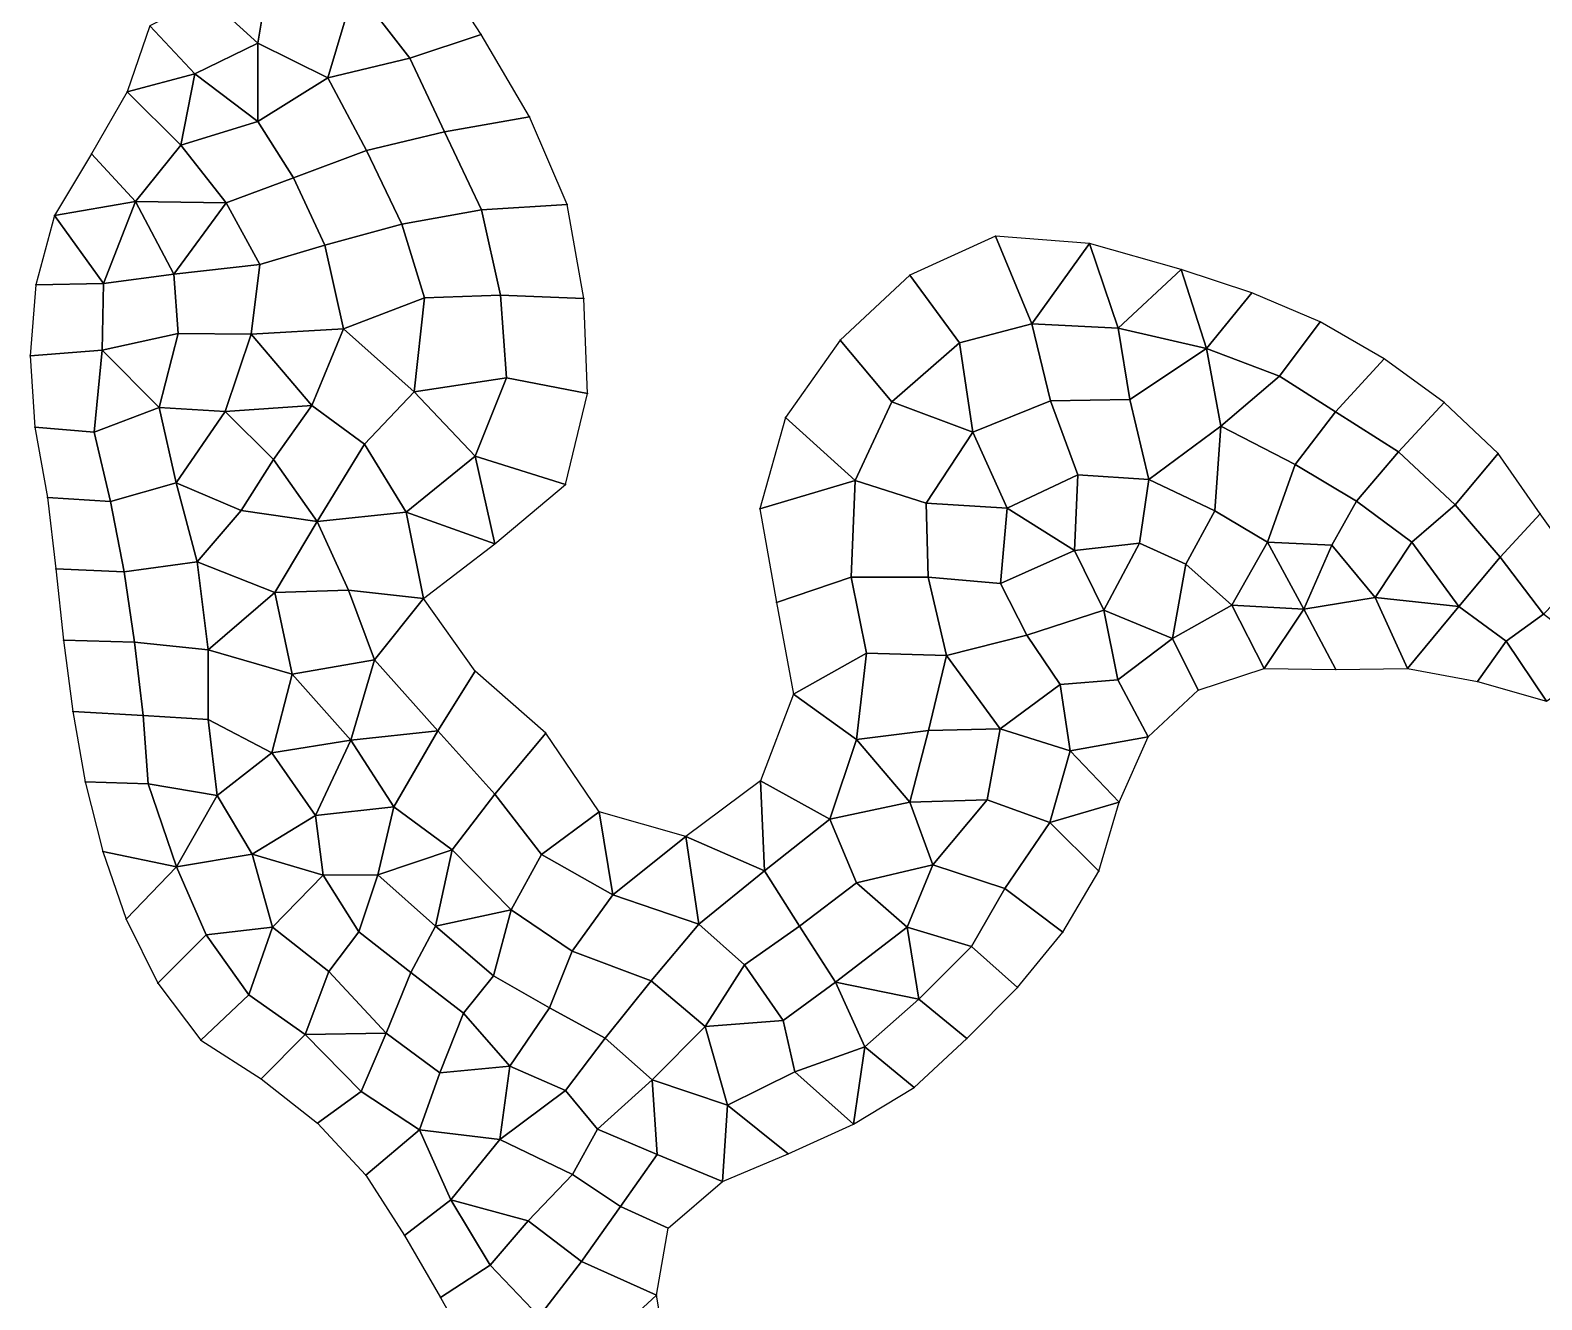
# Model space of a CAD drawing. Extents: x 380707 to 407438, y 6452841 to 6483357.
# Drawn here: x 391665 to 393561, y 6454731 to 6456323 of the extents above; entities that cross this region are included whole.
import ezdxf

# ---------------------------------------------------------------- set-up
doc = ezdxf.new("R2010")
doc.units = 0
for name, color, linetype in [('MESH_BOUND', 25, 'CONTINUOUS'), ('MESH_ELEMS', 18, 'CONTINUOUS'), ('MESH_NDSTRNGS', 17, 'CONTINUOUS'), ('MESH_NODES', 18, 'CONTINUOUS')]:
    doc.layers.add(name, color=color, linetype=linetype)

msp = doc.modelspace()

# ---------------------------------------------------------------- linework, layer by layer
at = {"layer": 'MESH_BOUND', "color": 25}
for points in [[(392230.43, 6456317.6, 0.763), (392164.892, 6456417.78, 0.761)], [(391814.806, 6456328.31, 1.8), (391786.217, 6456245.85, 0.796)], [(392290.773, 6456214.21, -0.29), (392230.43, 6456317.6, 0.763)], [(391786.217, 6456245.85, 0.796), (391741.422, 6456167.81, -0.45)], [(392338.039, 6456104.36, -0.074), (392290.773, 6456214.21, -0.29)], [(391741.422, 6456167.81, -0.45), (391695.028, 6456090.72, -0.556)], [(392359.189, 6455986.64, 0.544), (392338.039, 6456104.36, -0.074)], [(391695.028, 6456090.72, -0.556), (391671.822, 6456003.76, -0.8)], [(392875.325, 6456064.74, -0.633), (392768.258, 6456015.52, -0.571)], [(392993.345, 6456055.56, -0.066), (392875.325, 6456064.74, -0.633)], [(393108.512, 6456022.85, -0.058), (392993.345, 6456055.56, -0.066)], [(392768.258, 6456015.52, -0.571), (392680.539, 6455934.24, -0.893)], [(393196.909, 6455993.36, 0.38), (393108.512, 6456022.85, -0.058)], [(391671.822, 6456003.76, -0.8), (391664.653, 6455914.72, -0.604)], [(393282.695, 6455957.32, 0.426), (393196.909, 6455993.36, 0.38)], [(392363.671, 6455867.14, -0.153), (392359.189, 6455986.64, 0.544)], [(393363.096, 6455910.57, -0.226), (393282.695, 6455957.32, 0.426)], [(392680.539, 6455934.24, -0.893), (392611.954, 6455837.09, -0.962)], [(391664.653, 6455914.72, -0.604), (391670.458, 6455825.23, -0.261)], [(393438.515, 6455855.96, -0.056), (393363.096, 6455910.57, -0.226)], [(392336.279, 6455753.11, -0.2), (392363.671, 6455867.14, -0.153)], [(393506.214, 6455792.03, 0.501), (393438.515, 6455855.96, -0.056)], [(392611.954, 6455837.09, -0.962), (392579.922, 6455722.63, -0.169)], [(391670.458, 6455825.23, -0.261), (391686.19, 6455736.63, 0.999)], [(393558.801, 6455716.27, 0.087), (393506.214, 6455792.03, 0.501)], [(392247.637, 6455678.84, -0.403), (392336.279, 6455753.11, -0.2)], [(391686.19, 6455736.63, 0.999), (391696.96, 6455647.28, 0.422)], [(392579.922, 6455722.63, -0.169), (392600.859, 6455605.13, 0.679)], [(393612.126, 6455641.4, 0.587), (393558.801, 6455716.27, 0.087)], [(392157.894, 6455610.1, 1.865), (392247.637, 6455678.84, -0.403)], [(391696.96, 6455647.28, 0.422), (391706.537, 6455557.8, -0.237)], [(392222.643, 6455518.93, 0.367), (392157.894, 6455610.1, 1.865)], [(392600.859, 6455605.13, 0.679), (392622.26, 6455490, 2.606)], [(391706.537, 6455557.8, -0.237), (391717.95, 6455468.58, 0.967)], [(392311.589, 6455441.43, -0.564), (392222.643, 6455518.93, 0.367)], [(393129.834, 6455495.17, 1.991), (393212.525, 6455522.48, 1.244)], [(393212.525, 6455522.48, 1.244), (393302.506, 6455520.98, -0.078)], [(393302.506, 6455520.98, -0.078), (393392.488, 6455522.48, 1.804)], [(393392.488, 6455522.48, 1.804), (393480.248, 6455505.98, 1.516)], [(393480.248, 6455505.98, 1.516), (393566.823, 6455481.45, 0.004)], [(392622.26, 6455490, 2.606), (392580.523, 6455381.49, -0.035)], [(393067.037, 6455436.7, 1.713), (393129.834, 6455495.17, 1.991)], [(391717.95, 6455468.58, 0.967), (391733.6, 6455379.97, -0.572)], [(392378.49, 6455342.43, 1.263), (392311.589, 6455441.43, -0.564)], [(393030.454, 6455354.53, 2.186), (393067.037, 6455436.7, 1.713)], [(391733.6, 6455379.97, -0.572), (391755.748, 6455292.74, -0.384)], [(392580.523, 6455381.49, -0.035), (392487.07, 6455311.46, 2.235)], [(393005.016, 6455268.21, 0.46), (393030.454, 6455354.53, 2.186)], [(392487.07, 6455311.46, 2.235), (392378.49, 6455342.43, 1.263)], [(391755.748, 6455292.74, -0.384), (391785.113, 6455207.81, 0.467)], [(392959.878, 6455191.5, 0.525), (393005.016, 6455268.21, 0.46)], [(391785.113, 6455207.81, 0.467), (391824.867, 6455127.79, -0.764)], [(392902.966, 6455122.14, 1.228), (392959.878, 6455191.5, 0.525)], [(391824.867, 6455127.79, -0.764), (391878.698, 6455056.31, -0.637)], [(392839.487, 6455058.35, 1.106), (392902.966, 6455122.14, 1.228)], [(391878.698, 6455056.31, -0.637), (391954.301, 6455007.49, 0.205)], [(392773.694, 6454996.95, 0.032), (392839.487, 6455058.35, 1.106)], [(391954.301, 6455007.49, 0.205), (392025.093, 6454952.11, 1.771)], [(392697.214, 6454950.67, -0.27), (392773.694, 6454996.95, 0.032)], [(392025.093, 6454952.11, 1.771), (392085.474, 6454886.75, 1.537)], [(392615.401, 6454913.57, 0.283), (392697.214, 6454950.67, -0.27)], [(392532.926, 6454878.96, 1.158), (392615.401, 6454913.57, 0.283)], [(392085.474, 6454886.75, 1.537), (392134.067, 6454811.01, 0.457)], [(392464.71, 6454820.26, 1.502), (392532.926, 6454878.96, 1.158)], [(392450.123, 6454736.47, 1.917), (392464.71, 6454820.26, 1.502)], [(392134.067, 6454811.01, 0.457), (392179.429, 6454733.29, 0.001)], [(392179.429, 6454733.29, 0.001), (392223.168, 6454654.64, 0.512)], [(392464.771, 6454649.16, 1.121), (392450.123, 6454736.47, 1.917)]]:
    msp.add_polyline3d(points, dxfattribs=at)
at = {"layer": 'MESH_ELEMS', "color": 178}
for points in [[(392164.892, 6456417.78, 0.761), (392072.009, 6456377.09, -4.24), (392140.923, 6456287.72, -4.08), (392230.43, 6456317.6, 0.763)], [(391950.224, 6456306.53, -4.014), (391963.11, 6456384.76, -4.566), (391887.02, 6456364.36, -3.59), (391950.224, 6456306.53, -4.014)], [(392038.07, 6456263.45, -4.511), (392072.009, 6456377.09, -4.24), (391963.11, 6456384.76, -4.566), (391950.224, 6456306.53, -4.014)], [(392072.009, 6456377.09, -4.24), (392038.07, 6456263.45, -4.511), (392140.923, 6456287.72, -4.08), (392072.009, 6456377.09, -4.24)], [(391887.02, 6456364.36, -3.59), (391814.806, 6456328.31, 1.8), (391870.941, 6456268.22, -4.635), (391950.224, 6456306.53, -4.014)], [(391814.806, 6456328.31, 1.8), (391786.217, 6456245.85, 0.796), (391870.941, 6456268.22, -4.635), (391814.806, 6456328.31, 1.8)], [(392184.205, 6456195.65, -3.892), (392290.773, 6456214.21, -0.29), (392230.43, 6456317.6, 0.763), (392140.923, 6456287.72, -4.08)], [(391870.941, 6456268.22, -4.635), (391950.139, 6456208.31, -3.978), (391950.224, 6456306.53, -4.014), (391870.941, 6456268.22, -4.635)], [(391950.139, 6456208.31, -3.978), (392038.07, 6456263.45, -4.511), (391950.224, 6456306.53, -4.014), (391950.139, 6456208.31, -3.978)], [(392140.923, 6456287.72, -4.08), (392038.07, 6456263.45, -4.511), (392086.525, 6456171.92, -4.222), (392184.205, 6456195.65, -3.892)], [(391786.217, 6456245.85, 0.796), (391853.404, 6456178.8, -2.355), (391870.941, 6456268.22, -4.635), (391786.217, 6456245.85, 0.796)], [(391950.139, 6456208.31, -3.978), (391870.941, 6456268.22, -4.635), (391853.404, 6456178.8, -2.355), (391950.139, 6456208.31, -3.978)], [(391995.026, 6456137.96, -4.275), (392086.525, 6456171.92, -4.222), (392038.07, 6456263.45, -4.511), (391950.139, 6456208.31, -3.978)], [(391853.404, 6456178.8, -2.355), (391786.217, 6456245.85, 0.796), (391741.422, 6456167.81, -0.45), (391796.582, 6456108.24, -2.692)], [(391910.519, 6456106.64, -3.828), (391995.026, 6456137.96, -4.275), (391950.139, 6456208.31, -3.978), (391853.404, 6456178.8, -2.355)], [(392290.773, 6456214.21, -0.29), (392184.205, 6456195.65, -3.892), (392230.654, 6456097.52, -2.867), (392338.039, 6456104.36, -0.074)], [(391796.582, 6456108.24, -2.692), (391910.519, 6456106.64, -3.828), (391853.404, 6456178.8, -2.355), (391796.582, 6456108.24, -2.692)], [(392184.205, 6456195.65, -3.892), (392086.525, 6456171.92, -4.222), (392130.627, 6456079.88, -4.007), (392230.654, 6456097.52, -2.867)], [(391796.582, 6456108.24, -2.692), (391741.422, 6456167.81, -0.45), (391695.028, 6456090.72, -0.556), (391796.582, 6456108.24, -2.692)], [(392034.355, 6456053.29, -4.314), (392130.627, 6456079.88, -4.007), (392086.525, 6456171.92, -4.222), (391995.026, 6456137.96, -4.275)], [(391995.026, 6456137.96, -4.275), (391910.519, 6456106.64, -3.828), (391952.719, 6456029.24, -4.207), (392034.355, 6456053.29, -4.314)], [(391695.028, 6456090.72, -0.556), (391756.588, 6456005.17, -2.409), (391796.582, 6456108.24, -2.692), (391695.028, 6456090.72, -0.556)], [(391796.582, 6456108.24, -2.692), (391756.588, 6456005.17, -2.409), (391844.589, 6456016.9, -3.168), (391796.582, 6456108.24, -2.692)], [(391910.519, 6456106.64, -3.828), (391796.582, 6456108.24, -2.692), (391844.589, 6456016.9, -3.168), (391910.519, 6456106.64, -3.828)], [(391910.519, 6456106.64, -3.828), (391844.589, 6456016.9, -3.168), (391952.719, 6456029.24, -4.207), (391910.519, 6456106.64, -3.828)], [(392338.039, 6456104.36, -0.074), (392230.654, 6456097.52, -2.867), (392254.745, 6455990.5, -1.01), (392359.189, 6455986.64, 0.544)], [(391671.822, 6456003.76, -0.8), (391756.588, 6456005.17, -2.409), (391695.028, 6456090.72, -0.556), (391671.822, 6456003.76, -0.8)], [(392230.654, 6456097.52, -2.867), (392130.627, 6456079.88, -4.007), (392159.287, 6455987.33, -3.326), (392254.745, 6455990.5, -1.01)], [(392159.287, 6455987.33, -3.326), (392130.627, 6456079.88, -4.007), (392034.355, 6456053.29, -4.314), (392057.754, 6455948.25, -2.249)], [(392830.425, 6455930.92, -2.155), (392921.161, 6455954.55, -1.92), (392875.325, 6456064.74, -0.633), (392768.258, 6456015.52, -0.571)], [(392875.325, 6456064.74, -0.633), (392921.161, 6455954.55, -1.92), (392993.345, 6456055.56, -0.066), (392875.325, 6456064.74, -0.633)], [(391952.719, 6456029.24, -4.207), (391941.74, 6455941.6, -4.233), (392057.754, 6455948.25, -2.249), (392034.355, 6456053.29, -4.314)], [(392921.161, 6455954.55, -1.92), (393029.297, 6455949.32, -2.013), (392993.345, 6456055.56, -0.066), (392921.161, 6455954.55, -1.92)], [(392993.345, 6456055.56, -0.066), (393029.297, 6455949.32, -2.013), (393108.512, 6456022.85, -0.058), (392993.345, 6456055.56, -0.066)], [(391941.74, 6455941.6, -4.233), (391952.719, 6456029.24, -4.207), (391844.589, 6456016.9, -3.168), (391850.325, 6455942.53, -3.541)], [(391756.588, 6456005.17, -2.409), (391755.095, 6455921.62, -2.823), (391850.325, 6455942.53, -3.541), (391844.589, 6456016.9, -3.168)], [(392830.425, 6455930.92, -2.155), (392768.258, 6456015.52, -0.571), (392680.539, 6455934.24, -0.893), (392745.68, 6455856.83, -2.307)], [(393108.512, 6456022.85, -0.058), (393029.297, 6455949.32, -2.013), (393140.334, 6455923.88, -1.84), (393108.512, 6456022.85, -0.058)], [(393196.909, 6455993.36, 0.38), (393108.512, 6456022.85, -0.058), (393140.334, 6455923.88, -1.84), (393196.909, 6455993.36, 0.38)], [(391755.095, 6455921.62, -2.823), (391756.588, 6456005.17, -2.409), (391671.822, 6456003.76, -0.8), (391664.653, 6455914.72, -0.604)], [(392262.109, 6455887.13, -1.953), (392254.745, 6455990.5, -1.01), (392159.287, 6455987.33, -3.326), (392146.207, 6455869.31, -3.162)], [(392359.189, 6455986.64, 0.544), (392254.745, 6455990.5, -1.01), (392262.109, 6455887.13, -1.953), (392363.671, 6455867.14, -0.153)], [(393231.675, 6455889.15, -1.705), (393282.695, 6455957.32, 0.426), (393196.909, 6455993.36, 0.38), (393140.334, 6455923.88, -1.84)], [(392057.754, 6455948.25, -2.249), (392146.207, 6455869.31, -3.162), (392159.287, 6455987.33, -3.326), (392057.754, 6455948.25, -2.249)], [(392944.407, 6455857.99, -1.641), (392921.161, 6455954.55, -1.92), (392830.425, 6455930.92, -2.155), (392847.017, 6455818.67, -2.268)], [(393029.297, 6455949.32, -2.013), (392921.161, 6455954.55, -1.92), (392944.407, 6455857.99, -1.641), (393043.892, 6455859.89, -1.951)], [(393282.695, 6455957.32, 0.426), (393231.675, 6455889.15, -1.705), (393301.969, 6455844.19, -1.249), (393363.096, 6455910.57, -0.226)], [(391826.414, 6455849.67, -3.483), (391850.325, 6455942.53, -3.541), (391755.095, 6455921.62, -2.823), (391826.414, 6455849.67, -3.483)], [(391909.103, 6455844.67, -4.008), (391941.74, 6455941.6, -4.233), (391850.325, 6455942.53, -3.541), (391826.414, 6455849.67, -3.483)], [(392017.731, 6455852.42, -3.892), (391941.74, 6455941.6, -4.233), (391909.103, 6455844.67, -4.008), (392017.731, 6455852.42, -3.892)], [(391941.74, 6455941.6, -4.233), (392017.731, 6455852.42, -3.892), (392057.754, 6455948.25, -2.249), (391941.74, 6455941.6, -4.233)], [(392146.207, 6455869.31, -3.162), (392057.754, 6455948.25, -2.249), (392017.731, 6455852.42, -3.892), (392084.079, 6455803.75, -3.423)], [(392745.68, 6455856.83, -2.307), (392680.539, 6455934.24, -0.893), (392611.954, 6455837.09, -0.962), (392699.658, 6455758.24, -2.238)], [(393043.892, 6455859.89, -1.951), (393140.334, 6455923.88, -1.84), (393029.297, 6455949.32, -2.013), (393043.892, 6455859.89, -1.951)], [(391755.095, 6455921.62, -2.823), (391664.653, 6455914.72, -0.604), (391670.458, 6455825.23, -0.261), (391745.044, 6455818.86, -2.38)], [(391755.095, 6455921.62, -2.823), (391745.044, 6455818.86, -2.38), (391826.414, 6455849.67, -3.483), (391755.095, 6455921.62, -2.823)], [(392830.425, 6455930.92, -2.155), (392745.68, 6455856.83, -2.307), (392847.017, 6455818.67, -2.268), (392830.425, 6455930.92, -2.155)], [(393043.892, 6455859.89, -1.951), (393067.925, 6455759.44, -1.804), (393158.004, 6455826.44, -1.944), (393140.334, 6455923.88, -1.84)], [(393231.675, 6455889.15, -1.705), (393140.334, 6455923.88, -1.84), (393158.004, 6455826.44, -1.944), (393231.675, 6455889.15, -1.705)], [(393381.14, 6455794.08, -0.923), (393438.515, 6455855.96, -0.056), (393363.096, 6455910.57, -0.226), (393301.969, 6455844.19, -1.249)], [(392146.207, 6455869.31, -3.162), (392222.817, 6455788.87, -2.617), (392262.109, 6455887.13, -1.953), (392146.207, 6455869.31, -3.162)], [(392336.279, 6455753.11, -0.2), (392363.671, 6455867.14, -0.153), (392262.109, 6455887.13, -1.953), (392222.817, 6455788.87, -2.617)], [(393251.558, 6455778.23, -1.924), (393301.969, 6455844.19, -1.249), (393231.675, 6455889.15, -1.705), (393158.004, 6455826.44, -1.944)], [(392222.817, 6455788.87, -2.617), (392146.207, 6455869.31, -3.162), (392084.079, 6455803.75, -3.423), (392136.076, 6455718.3, -1.759)], [(392788.459, 6455729.68, -2.076), (392847.017, 6455818.67, -2.268), (392745.68, 6455856.83, -2.307), (392699.658, 6455758.24, -2.238)], [(392847.017, 6455818.67, -2.268), (392890.189, 6455723.5, -2.195), (392978.612, 6455765.47, -2.142), (392944.407, 6455857.99, -1.641)], [(393043.892, 6455859.89, -1.951), (392944.407, 6455857.99, -1.641), (392978.612, 6455765.47, -2.142), (393067.925, 6455759.44, -1.804)], [(393506.214, 6455792.03, 0.501), (393438.515, 6455855.96, -0.056), (393381.14, 6455794.08, -0.923), (393452.242, 6455727.47, -1.781)], [(391745.044, 6455818.86, -2.38), (391765.396, 6455731.84, -1.982), (391847.695, 6455755.06, -2.092), (391826.414, 6455849.67, -3.483)], [(391826.414, 6455849.67, -3.483), (391847.695, 6455755.06, -2.092), (391909.103, 6455844.67, -4.008), (391826.414, 6455849.67, -3.483)], [(391909.103, 6455844.67, -4.008), (391847.695, 6455755.06, -2.092), (391929.129, 6455720.5, -4.188), (391969.617, 6455784.58, -4.074)], [(392017.731, 6455852.42, -3.892), (391909.103, 6455844.67, -4.008), (391969.617, 6455784.58, -4.074), (392017.731, 6455852.42, -3.892)], [(392084.079, 6455803.75, -3.423), (392017.731, 6455852.42, -3.892), (391969.617, 6455784.58, -4.074), (392024.707, 6455706.79, -3.693)], [(392579.922, 6455722.63, -0.169), (392699.658, 6455758.24, -2.238), (392611.954, 6455837.09, -0.962), (392579.922, 6455722.63, -0.169)], [(393328.502, 6455732.25, -1.909), (393381.14, 6455794.08, -0.923), (393301.969, 6455844.19, -1.249), (393251.558, 6455778.23, -1.924)], [(391745.044, 6455818.86, -2.38), (391670.458, 6455825.23, -0.261), (391686.19, 6455736.63, 0.999), (391765.396, 6455731.84, -1.982)], [(392788.459, 6455729.68, -2.076), (392890.189, 6455723.5, -2.195), (392847.017, 6455818.67, -2.268), (392788.459, 6455729.68, -2.076)], [(393067.925, 6455759.44, -1.804), (393150.577, 6455720.02, -1.944), (393158.004, 6455826.44, -1.944), (393067.925, 6455759.44, -1.804)], [(393150.577, 6455720.02, -1.944), (393216.681, 6455680.85, -2.024), (393251.558, 6455778.23, -1.924), (393158.004, 6455826.44, -1.944)], [(392024.707, 6455706.79, -3.693), (392136.076, 6455718.3, -1.759), (392084.079, 6455803.75, -3.423), (392024.707, 6455706.79, -3.693)], [(391969.617, 6455784.58, -4.074), (391929.129, 6455720.5, -4.188), (392024.707, 6455706.79, -3.693), (391969.617, 6455784.58, -4.074)], [(392247.637, 6455678.84, -0.403), (392222.817, 6455788.87, -2.617), (392136.076, 6455718.3, -1.759), (392247.637, 6455678.84, -0.403)], [(392336.279, 6455753.11, -0.2), (392222.817, 6455788.87, -2.617), (392247.637, 6455678.84, -0.403), (392336.279, 6455753.11, -0.2)], [(393397.613, 6455681.01, -1.811), (393452.242, 6455727.47, -1.781), (393381.14, 6455794.08, -0.923), (393328.502, 6455732.25, -1.909)], [(393452.242, 6455727.47, -1.781), (393508.741, 6455662.08, -1.734), (393558.801, 6455716.27, 0.087), (393506.214, 6455792.03, 0.501)], [(392890.189, 6455723.5, -2.195), (392974.529, 6455670.27, -2.414), (392978.612, 6455765.47, -2.142), (392890.189, 6455723.5, -2.195)], [(393056.269, 6455679.69, -2.323), (393067.925, 6455759.44, -1.804), (392978.612, 6455765.47, -2.142), (392974.529, 6455670.27, -2.414)], [(393297.221, 6455676.89, -1.945), (393328.502, 6455732.25, -1.909), (393251.558, 6455778.23, -1.924), (393216.681, 6455680.85, -2.024)], [(391847.695, 6455755.06, -2.092), (391765.396, 6455731.84, -1.982), (391782.581, 6455643.74, -3.381), (391873.884, 6455656.02, -3.863)], [(391873.884, 6455656.02, -3.863), (391929.129, 6455720.5, -4.188), (391847.695, 6455755.06, -2.092), (391873.884, 6455656.02, -3.863)], [(392694.648, 6455636.71, -2.187), (392699.658, 6455758.24, -2.238), (392579.922, 6455722.63, -0.169), (392600.859, 6455605.13, 0.679)], [(392788.459, 6455729.68, -2.076), (392699.658, 6455758.24, -2.238), (392694.648, 6455636.71, -2.187), (392791.105, 6455636.99, -2.114)], [(393150.577, 6455720.02, -1.944), (393067.925, 6455759.44, -1.804), (393056.269, 6455679.69, -2.323), (393114.079, 6455653.08, -2.422)], [(391696.96, 6455647.28, 0.422), (391782.581, 6455643.74, -3.381), (391765.396, 6455731.84, -1.982), (391686.19, 6455736.63, 0.999)], [(392890.189, 6455723.5, -2.195), (392788.459, 6455729.68, -2.076), (392791.105, 6455636.99, -2.114), (392881.883, 6455629.14, -1.78)], [(392974.529, 6455670.27, -2.414), (392890.189, 6455723.5, -2.195), (392881.883, 6455629.14, -1.78), (392974.529, 6455670.27, -2.414)], [(393397.613, 6455681.01, -1.811), (393328.502, 6455732.25, -1.909), (393297.221, 6455676.89, -1.945), (393351.796, 6455611.29, -2.646)], [(393397.613, 6455681.01, -1.811), (393456.585, 6455599.99, -2.908), (393508.741, 6455662.08, -1.734), (393452.242, 6455727.47, -1.781)], [(391971.31, 6455617.48, -3.7), (392024.707, 6455706.79, -3.693), (391929.129, 6455720.5, -4.188), (391873.884, 6455656.02, -3.863)], [(392063.945, 6455620.65, -2.887), (392024.707, 6455706.79, -3.693), (391971.31, 6455617.48, -3.7), (392063.945, 6455620.65, -2.887)], [(392063.945, 6455620.65, -2.887), (392157.894, 6455610.1, 1.865), (392136.076, 6455718.3, -1.759), (392024.707, 6455706.79, -3.693)], [(392247.637, 6455678.84, -0.403), (392136.076, 6455718.3, -1.759), (392157.894, 6455610.1, 1.865), (392247.637, 6455678.84, -0.403)], [(393216.681, 6455680.85, -2.024), (393150.577, 6455720.02, -1.944), (393114.079, 6455653.08, -2.422), (393171.921, 6455601.72, -2.252)], [(393612.126, 6455641.4, 0.587), (393558.801, 6455716.27, 0.087), (393508.741, 6455662.08, -1.734), (393562.747, 6455590.64, -2.329)], [(392974.529, 6455670.27, -2.414), (392881.883, 6455629.14, -1.78), (392914.803, 6455564.04, -2.488), (393011.259, 6455595.46, -1.695)], [(392974.529, 6455670.27, -2.414), (393011.259, 6455595.46, -1.695), (393056.269, 6455679.69, -2.323), (392974.529, 6455670.27, -2.414)], [(393114.079, 6455653.08, -2.422), (393056.269, 6455679.69, -2.323), (393011.259, 6455595.46, -1.695), (393097.386, 6455560.14, -0.644)], [(393262.242, 6455596.82, -2.341), (393216.681, 6455680.85, -2.024), (393171.921, 6455601.72, -2.252), (393262.242, 6455596.82, -2.341)], [(393262.242, 6455596.82, -2.341), (393297.221, 6455676.89, -1.945), (393216.681, 6455680.85, -2.024), (393262.242, 6455596.82, -2.341)], [(393262.242, 6455596.82, -2.341), (393351.796, 6455611.29, -2.646), (393297.221, 6455676.89, -1.945), (393262.242, 6455596.82, -2.341)], [(393456.585, 6455599.99, -2.908), (393397.613, 6455681.01, -1.811), (393351.796, 6455611.29, -2.646), (393456.585, 6455599.99, -2.908)], [(391795.444, 6455555.37, -3.625), (391887.998, 6455545.88, -3.838), (391873.884, 6455656.02, -3.863), (391782.581, 6455643.74, -3.381)], [(391971.31, 6455617.48, -3.7), (391873.884, 6455656.02, -3.863), (391887.998, 6455545.88, -3.838), (391971.31, 6455617.48, -3.7)], [(393114.079, 6455653.08, -2.422), (393097.386, 6455560.14, -0.644), (393171.921, 6455601.72, -2.252), (393114.079, 6455653.08, -2.422)], [(393515.997, 6455556.49, -1.774), (393562.747, 6455590.64, -2.329), (393508.741, 6455662.08, -1.734), (393456.585, 6455599.99, -2.908)], [(391706.537, 6455557.8, -0.237), (391795.444, 6455555.37, -3.625), (391782.581, 6455643.74, -3.381), (391696.96, 6455647.28, 0.422)], [(392713.654, 6455541.61, -2.331), (392694.648, 6455636.71, -2.187), (392600.859, 6455605.13, 0.679), (392622.26, 6455490, 2.606)], [(392713.654, 6455541.61, -2.331), (392814.013, 6455538.57, -2.537), (392791.105, 6455636.99, -2.114), (392694.648, 6455636.71, -2.187)], [(392814.013, 6455538.57, -2.537), (392914.803, 6455564.04, -2.488), (392881.883, 6455629.14, -1.78), (392791.105, 6455636.99, -2.114)], [(391887.998, 6455545.88, -3.838), (391993.292, 6455515.18, -3.246), (391971.31, 6455617.48, -3.7), (391887.998, 6455545.88, -3.838)], [(392063.945, 6455620.65, -2.887), (391971.31, 6455617.48, -3.7), (391993.292, 6455515.18, -3.246), (392096.724, 6455533.16, -0.399)], [(392157.894, 6455610.1, 1.865), (392063.945, 6455620.65, -2.887), (392096.724, 6455533.16, -0.399), (392157.894, 6455610.1, 1.865)], [(392096.724, 6455533.16, -0.399), (392175.863, 6455444.27, -3.08), (392222.643, 6455518.93, 0.367), (392157.894, 6455610.1, 1.865)], [(393351.796, 6455611.29, -2.646), (393262.242, 6455596.82, -2.341), (393302.506, 6455520.98, -0.078), (393392.488, 6455522.48, 1.804)], [(393456.585, 6455599.99, -2.908), (393351.796, 6455611.29, -2.646), (393392.488, 6455522.48, 1.804), (393456.585, 6455599.99, -2.908)], [(393011.259, 6455595.46, -1.695), (392914.803, 6455564.04, -2.488), (392956.63, 6455502.2, -2.834), (393028.97, 6455508.03, -0.586)], [(393011.259, 6455595.46, -1.695), (393028.97, 6455508.03, -0.586), (393097.386, 6455560.14, -0.644), (393011.259, 6455595.46, -1.695)], [(393171.921, 6455601.72, -2.252), (393097.386, 6455560.14, -0.644), (393129.834, 6455495.17, 1.991), (393212.525, 6455522.48, 1.244)], [(393171.921, 6455601.72, -2.252), (393212.525, 6455522.48, 1.244), (393262.242, 6455596.82, -2.341), (393171.921, 6455601.72, -2.252)], [(393262.242, 6455596.82, -2.341), (393212.525, 6455522.48, 1.244), (393302.506, 6455520.98, -0.078), (393262.242, 6455596.82, -2.341)], [(393480.248, 6455505.98, 1.516), (393515.997, 6455556.49, -1.774), (393456.585, 6455599.99, -2.908), (393392.488, 6455522.48, 1.804)], [(393566.823, 6455481.45, 0.004), (393638.681, 6455531.82, -2.355), (393562.747, 6455590.64, -2.329), (393515.997, 6455556.49, -1.774)], [(391795.444, 6455555.37, -3.625), (391706.537, 6455557.8, -0.237), (391717.95, 6455468.58, 0.967), (391806.182, 6455463.54, -3.786)], [(391887.998, 6455545.88, -3.838), (391795.444, 6455555.37, -3.625), (391806.182, 6455463.54, -3.786), (391887.676, 6455458.24, -3.866)], [(392914.803, 6455564.04, -2.488), (392814.013, 6455538.57, -2.537), (392881.561, 6455446.78, -2.605), (392956.63, 6455502.2, -2.834)], [(393129.834, 6455495.17, 1.991), (393097.386, 6455560.14, -0.644), (393028.97, 6455508.03, -0.586), (393067.037, 6455436.7, 1.713)], [(393480.248, 6455505.98, 1.516), (393566.823, 6455481.45, 0.004), (393515.997, 6455556.49, -1.774), (393480.248, 6455505.98, 1.516)], [(391993.292, 6455515.18, -3.246), (391887.998, 6455545.88, -3.838), (391887.676, 6455458.24, -3.866), (391967.619, 6455416.53, -2.642)], [(392622.26, 6455490, 2.606), (392701.088, 6455433.18, -2), (392713.654, 6455541.61, -2.331), (392622.26, 6455490, 2.606)], [(392791.364, 6455444.64, -2.563), (392814.013, 6455538.57, -2.537), (392713.654, 6455541.61, -2.331), (392701.088, 6455433.18, -2)], [(392814.013, 6455538.57, -2.537), (392791.364, 6455444.64, -2.563), (392881.561, 6455446.78, -2.605), (392814.013, 6455538.57, -2.537)], [(391993.292, 6455515.18, -3.246), (391967.619, 6455416.53, -2.642), (392066.814, 6455432.54, -1.608), (391993.292, 6455515.18, -3.246)], [(391993.292, 6455515.18, -3.246), (392066.814, 6455432.54, -1.608), (392096.724, 6455533.16, -0.399), (391993.292, 6455515.18, -3.246)], [(392175.863, 6455444.27, -3.08), (392096.724, 6455533.16, -0.399), (392066.814, 6455432.54, -1.608), (392175.863, 6455444.27, -3.08)], [(392175.863, 6455444.27, -3.08), (392247.613, 6455364.67, -3.385), (392311.589, 6455441.43, -0.564), (392222.643, 6455518.93, 0.367)], [(392881.561, 6455446.78, -2.605), (392969.012, 6455418.99, -2.847), (392956.63, 6455502.2, -2.834), (392881.561, 6455446.78, -2.605)], [(393028.97, 6455508.03, -0.586), (392956.63, 6455502.2, -2.834), (392969.012, 6455418.99, -2.847), (393067.037, 6455436.7, 1.713)], [(392580.523, 6455381.49, -0.035), (392667.602, 6455333.26, -2.951), (392701.088, 6455433.18, -2), (392622.26, 6455490, 2.606)], [(391733.6, 6455379.97, -0.572), (391812.468, 6455377.69, -3.664), (391806.182, 6455463.54, -3.786), (391717.95, 6455468.58, 0.967)], [(391887.676, 6455458.24, -3.866), (391806.182, 6455463.54, -3.786), (391812.468, 6455377.69, -3.664), (391899.354, 6455363.2, -3.913)], [(391887.676, 6455458.24, -3.866), (391899.354, 6455363.2, -3.913), (391967.619, 6455416.53, -2.642), (391887.676, 6455458.24, -3.866)], [(392066.814, 6455432.54, -1.608), (392120.689, 6455348.63, -3.131), (392175.863, 6455444.27, -3.08), (392066.814, 6455432.54, -1.608)], [(392120.689, 6455348.63, -3.131), (392193.735, 6455294.71, -3.359), (392247.613, 6455364.67, -3.385), (392175.863, 6455444.27, -3.08)], [(392247.613, 6455364.67, -3.385), (392305.887, 6455289.21, -3.118), (392378.49, 6455342.43, 1.263), (392311.589, 6455441.43, -0.564)], [(392701.088, 6455433.18, -2), (392768.166, 6455354.58, -2.817), (392791.364, 6455444.64, -2.563), (392701.088, 6455433.18, -2)], [(392865.262, 6455357.6, -2.744), (392881.561, 6455446.78, -2.605), (392791.364, 6455444.64, -2.563), (392768.166, 6455354.58, -2.817)], [(392865.262, 6455357.6, -2.744), (392943.767, 6455329.08, -2.819), (392969.012, 6455418.99, -2.847), (392881.561, 6455446.78, -2.605)], [(392022.651, 6455337.92, -3.266), (392066.814, 6455432.54, -1.608), (391967.619, 6455416.53, -2.642), (392022.651, 6455337.92, -3.266)], [(392120.689, 6455348.63, -3.131), (392066.814, 6455432.54, -1.608), (392022.651, 6455337.92, -3.266), (392120.689, 6455348.63, -3.131)], [(392667.602, 6455333.26, -2.951), (392768.166, 6455354.58, -2.817), (392701.088, 6455433.18, -2), (392667.602, 6455333.26, -2.951)], [(392969.012, 6455418.99, -2.847), (393030.454, 6455354.53, 2.186), (393067.037, 6455436.7, 1.713), (392969.012, 6455418.99, -2.847)], [(391943.153, 6455289.33, -3.709), (392022.651, 6455337.92, -3.266), (391967.619, 6455416.53, -2.642), (391899.354, 6455363.2, -3.913)], [(392943.767, 6455329.08, -2.819), (393030.454, 6455354.53, 2.186), (392969.012, 6455418.99, -2.847), (392943.767, 6455329.08, -2.819)], [(391755.748, 6455292.74, -0.384), (391848.012, 6455273.42, -3.351), (391812.468, 6455377.69, -3.664), (391733.6, 6455379.97, -0.572)], [(391848.012, 6455273.42, -3.351), (391899.354, 6455363.2, -3.913), (391812.468, 6455377.69, -3.664), (391848.012, 6455273.42, -3.351)], [(391848.012, 6455273.42, -3.351), (391943.153, 6455289.33, -3.709), (391899.354, 6455363.2, -3.913), (391848.012, 6455273.42, -3.351)], [(392305.887, 6455289.21, -3.118), (392247.613, 6455364.67, -3.385), (392193.735, 6455294.71, -3.359), (392268.061, 6455219.68, -3.089)], [(392580.523, 6455381.49, -0.035), (392487.07, 6455311.46, 2.235), (392585.679, 6455268.35, -2.945), (392580.523, 6455381.49, -0.035)], [(392580.523, 6455381.49, -0.035), (392585.679, 6455268.35, -2.945), (392667.602, 6455333.26, -2.951), (392580.523, 6455381.49, -0.035)], [(392100.683, 6455263.35, -3.237), (392120.689, 6455348.63, -3.131), (392022.651, 6455337.92, -3.266), (392031.989, 6455262.91, -3.377)], [(392120.689, 6455348.63, -3.131), (392100.683, 6455263.35, -3.237), (392193.735, 6455294.71, -3.359), (392120.689, 6455348.63, -3.131)], [(392701.05, 6455253.49, -2.368), (392796.717, 6455276.03, -2.709), (392768.166, 6455354.58, -2.817), (392667.602, 6455333.26, -2.951)], [(392796.717, 6455276.03, -2.709), (392865.262, 6455357.6, -2.744), (392768.166, 6455354.58, -2.817), (392796.717, 6455276.03, -2.709)], [(392887.412, 6455246.54, -2.473), (392943.767, 6455329.08, -2.819), (392865.262, 6455357.6, -2.744), (392796.717, 6455276.03, -2.709)], [(392943.767, 6455329.08, -2.819), (393005.016, 6455268.21, 0.46), (393030.454, 6455354.53, 2.186), (392943.767, 6455329.08, -2.819)], [(391943.153, 6455289.33, -3.709), (392031.989, 6455262.91, -3.377), (392022.651, 6455337.92, -3.266), (391943.153, 6455289.33, -3.709)], [(392305.887, 6455289.21, -3.118), (392395.587, 6455238.64, -3.046), (392378.49, 6455342.43, 1.263), (392305.887, 6455289.21, -3.118)], [(392487.07, 6455311.46, 2.235), (392378.49, 6455342.43, 1.263), (392395.587, 6455238.64, -3.046), (392487.07, 6455311.46, 2.235)], [(392701.05, 6455253.49, -2.368), (392667.602, 6455333.26, -2.951), (392585.679, 6455268.35, -2.945), (392629.512, 6455199.1, -2.78)], [(392887.412, 6455246.54, -2.473), (392959.878, 6455191.5, 0.525), (393005.016, 6455268.21, 0.46), (392943.767, 6455329.08, -2.819)], [(392487.07, 6455311.46, 2.235), (392395.587, 6455238.64, -3.046), (392503.566, 6455201.57, -3.039), (392487.07, 6455311.46, 2.235)], [(392585.679, 6455268.35, -2.945), (392487.07, 6455311.46, 2.235), (392503.566, 6455201.57, -3.039), (392585.679, 6455268.35, -2.945)], [(391785.113, 6455207.81, 0.467), (391848.012, 6455273.42, -3.351), (391755.748, 6455292.74, -0.384), (391785.113, 6455207.81, 0.467)], [(391943.153, 6455289.33, -3.709), (391848.012, 6455273.42, -3.351), (391885.159, 6455188.43, -3.231), (391968.737, 6455197.96, -3.642)], [(392031.989, 6455262.91, -3.377), (391943.153, 6455289.33, -3.709), (391968.737, 6455197.96, -3.642), (392031.989, 6455262.91, -3.377)], [(392172.94, 6455198.99, -3.395), (392193.735, 6455294.71, -3.359), (392100.683, 6455263.35, -3.237), (392172.94, 6455198.99, -3.395)], [(392193.735, 6455294.71, -3.359), (392172.94, 6455198.99, -3.395), (392268.061, 6455219.68, -3.089), (392193.735, 6455294.71, -3.359)], [(392344.305, 6455167.66, -3.033), (392395.587, 6455238.64, -3.046), (392305.887, 6455289.21, -3.118), (392268.061, 6455219.68, -3.089)], [(391785.113, 6455207.81, 0.467), (391824.867, 6455127.79, -0.764), (391885.159, 6455188.43, -3.231), (391848.012, 6455273.42, -3.351)], [(392585.679, 6455268.35, -2.945), (392503.566, 6455201.57, -3.039), (392560.748, 6455150.43, -2.861), (392629.512, 6455199.1, -2.78)], [(392764.758, 6455197.96, -1.885), (392796.717, 6455276.03, -2.709), (392701.05, 6455253.49, -2.368), (392764.758, 6455197.96, -1.885)], [(392845.491, 6455173.81, -1.629), (392887.412, 6455246.54, -2.473), (392796.717, 6455276.03, -2.709), (392764.758, 6455197.96, -1.885)], [(392076.832, 6455192.06, -3.404), (392031.989, 6455262.91, -3.377), (391968.737, 6455197.96, -3.642), (392039.253, 6455142.36, -3.551)], [(392100.683, 6455263.35, -3.237), (392031.989, 6455262.91, -3.377), (392076.832, 6455192.06, -3.404), (392100.683, 6455263.35, -3.237)], [(392076.832, 6455192.06, -3.404), (392142.287, 6455140.86, -3.591), (392172.94, 6455198.99, -3.395), (392100.683, 6455263.35, -3.237)], [(392701.05, 6455253.49, -2.368), (392629.512, 6455199.1, -2.78), (392674.615, 6455128.74, -2.621), (392764.758, 6455197.96, -1.885)], [(392443.56, 6455130.73, -3.06), (392503.566, 6455201.57, -3.039), (392395.587, 6455238.64, -3.046), (392344.305, 6455167.66, -3.033)], [(392845.491, 6455173.81, -1.629), (392902.966, 6455122.14, 1.228), (392959.878, 6455191.5, 0.525), (392887.412, 6455246.54, -2.473)], [(392268.061, 6455219.68, -3.089), (392172.94, 6455198.99, -3.395), (392245.793, 6455136.75, -3.181), (392268.061, 6455219.68, -3.089)], [(392245.793, 6455136.75, -3.181), (392316.008, 6455096.61, -3.149), (392344.305, 6455167.66, -3.033), (392268.061, 6455219.68, -3.089)], [(391885.159, 6455188.43, -3.231), (391938.746, 6455112.79, -3.138), (391968.737, 6455197.96, -3.642), (391885.159, 6455188.43, -3.231)], [(391938.746, 6455112.79, -3.138), (392009.35, 6455063.33, -3.103), (392039.253, 6455142.36, -3.551), (391968.737, 6455197.96, -3.642)], [(392142.287, 6455140.86, -3.591), (392207.982, 6455089.98, -3.294), (392245.793, 6455136.75, -3.181), (392172.94, 6455198.99, -3.395)], [(392560.748, 6455150.43, -2.861), (392503.566, 6455201.57, -3.039), (392443.56, 6455130.73, -3.06), (392511.198, 6455073.22, -2.811)], [(392629.512, 6455199.1, -2.78), (392560.748, 6455150.43, -2.861), (392609.142, 6455080.86, -2.665), (392674.615, 6455128.74, -2.621)], [(392779.507, 6455107.71, -1.067), (392764.758, 6455197.96, -1.885), (392674.615, 6455128.74, -2.621), (392779.507, 6455107.71, -1.067)], [(392845.491, 6455173.81, -1.629), (392764.758, 6455197.96, -1.885), (392779.507, 6455107.71, -1.067), (392845.491, 6455173.81, -1.629)], [(391938.746, 6455112.79, -3.138), (391885.159, 6455188.43, -3.231), (391824.867, 6455127.79, -0.764), (391878.698, 6455056.31, -0.637)], [(392039.253, 6455142.36, -3.551), (392111.001, 6455065.09, -2.521), (392142.287, 6455140.86, -3.591), (392076.832, 6455192.06, -3.404)], [(392839.487, 6455058.35, 1.106), (392902.966, 6455122.14, 1.228), (392845.491, 6455173.81, -1.629), (392779.507, 6455107.71, -1.067)], [(392385.873, 6455058.51, -2.931), (392443.56, 6455130.73, -3.06), (392344.305, 6455167.66, -3.033), (392316.008, 6455096.61, -3.149)], [(392111.001, 6455065.09, -2.521), (392039.253, 6455142.36, -3.551), (392009.35, 6455063.33, -3.103), (392111.001, 6455065.09, -2.521)], [(392111.001, 6455065.09, -2.521), (392178.65, 6455015.27, -2.948), (392207.982, 6455089.98, -3.294), (392142.287, 6455140.86, -3.591)], [(392316.008, 6455096.61, -3.149), (392245.793, 6455136.75, -3.181), (392207.982, 6455089.98, -3.294), (392266.096, 6455023.49, -2.873)], [(392609.142, 6455080.86, -2.665), (392560.748, 6455150.43, -2.861), (392511.198, 6455073.22, -2.811), (392609.142, 6455080.86, -2.665)], [(392385.873, 6455058.51, -2.931), (392444.846, 6455006.54, -2.167), (392511.198, 6455073.22, -2.811), (392443.56, 6455130.73, -3.06)], [(392711.793, 6455047.95, -0.914), (392674.615, 6455128.74, -2.621), (392609.142, 6455080.86, -2.665), (392623.603, 6455016.49, -2.256)], [(392779.507, 6455107.71, -1.067), (392674.615, 6455128.74, -2.621), (392711.793, 6455047.95, -0.914), (392779.507, 6455107.71, -1.067)], [(391954.301, 6455007.49, 0.205), (392009.35, 6455063.33, -3.103), (391938.746, 6455112.79, -3.138), (391878.698, 6455056.31, -0.637)], [(392773.694, 6454996.95, 0.032), (392839.487, 6455058.35, 1.106), (392779.507, 6455107.71, -1.067), (392711.793, 6455047.95, -0.914)], [(392178.65, 6455015.27, -2.948), (392266.096, 6455023.49, -2.873), (392207.982, 6455089.98, -3.294), (392178.65, 6455015.27, -2.948)], [(392316.008, 6455096.61, -3.149), (392266.096, 6455023.49, -2.873), (392335.967, 6454992.88, -2.319), (392385.873, 6455058.51, -2.931)], [(392511.198, 6455073.22, -2.811), (392539.298, 6454974.51, -0.961), (392623.603, 6455016.49, -2.256), (392609.142, 6455080.86, -2.665)], [(392009.35, 6455063.33, -3.103), (391954.301, 6455007.49, 0.205), (392025.093, 6454952.11, 1.771), (392079.676, 6454991.76, -1.832)], [(392079.676, 6454991.76, -1.832), (392111.001, 6455065.09, -2.521), (392009.35, 6455063.33, -3.103), (392079.676, 6454991.76, -1.832)], [(392178.65, 6455015.27, -2.948), (392111.001, 6455065.09, -2.521), (392079.676, 6454991.76, -1.832), (392152.796, 6454943.53, -2.315)], [(392444.846, 6455006.54, -2.167), (392539.298, 6454974.51, -0.961), (392511.198, 6455073.22, -2.811), (392444.846, 6455006.54, -2.167)], [(392444.846, 6455006.54, -2.167), (392385.873, 6455058.51, -2.931), (392335.967, 6454992.88, -2.319), (392376.45, 6454944.46, -1.4)], [(392623.603, 6455016.49, -2.256), (392697.214, 6454950.67, -0.27), (392711.793, 6455047.95, -0.914), (392623.603, 6455016.49, -2.256)], [(392773.694, 6454996.95, 0.032), (392711.793, 6455047.95, -0.914), (392697.214, 6454950.67, -0.27), (392773.694, 6454996.95, 0.032)], [(392178.65, 6455015.27, -2.948), (392152.796, 6454943.53, -2.315), (392253.8, 6454931.57, -2.724), (392266.096, 6455023.49, -2.873)], [(392266.096, 6455023.49, -2.873), (392253.8, 6454931.57, -2.724), (392335.967, 6454992.88, -2.319), (392266.096, 6455023.49, -2.873)], [(392376.45, 6454944.46, -1.4), (392451.223, 6454912.63, -0.541), (392444.846, 6455006.54, -2.167), (392376.45, 6454944.46, -1.4)], [(392451.223, 6454912.63, -0.541), (392532.926, 6454878.96, 1.158), (392539.298, 6454974.51, -0.961), (392444.846, 6455006.54, -2.167)], [(392615.401, 6454913.57, 0.283), (392697.214, 6454950.67, -0.27), (392623.603, 6455016.49, -2.256), (392539.298, 6454974.51, -0.961)], [(392085.474, 6454886.75, 1.537), (392152.796, 6454943.53, -2.315), (392079.676, 6454991.76, -1.832), (392025.093, 6454952.11, 1.771)], [(392253.8, 6454931.57, -2.724), (392344.942, 6454887.58, -2.447), (392376.45, 6454944.46, -1.4), (392335.967, 6454992.88, -2.319)], [(392615.401, 6454913.57, 0.283), (392539.298, 6454974.51, -0.961), (392532.926, 6454878.96, 1.158), (392615.401, 6454913.57, 0.283)], [(392085.474, 6454886.75, 1.537), (392134.067, 6454811.01, 0.457), (392192.447, 6454855.84, -2.491), (392152.796, 6454943.53, -2.315)], [(392253.8, 6454931.57, -2.724), (392152.796, 6454943.53, -2.315), (392192.447, 6454855.84, -2.491), (392253.8, 6454931.57, -2.724)], [(392289.468, 6454829.51, -2.512), (392344.942, 6454887.58, -2.447), (392253.8, 6454931.57, -2.724), (392192.447, 6454855.84, -2.491)], [(392405.171, 6454847.4, -0.811), (392451.223, 6454912.63, -0.541), (392376.45, 6454944.46, -1.4), (392344.942, 6454887.58, -2.447)], [(392464.71, 6454820.26, 1.502), (392532.926, 6454878.96, 1.158), (392451.223, 6454912.63, -0.541), (392405.171, 6454847.4, -0.811)], [(392356.391, 6454778.45, -2.226), (392405.171, 6454847.4, -0.811), (392344.942, 6454887.58, -2.447), (392289.468, 6454829.51, -2.512)], [(392241.82, 6454774.06, -2.414), (392192.447, 6454855.84, -2.491), (392134.067, 6454811.01, 0.457), (392179.429, 6454733.29, 0.001)], [(392241.82, 6454774.06, -2.414), (392289.468, 6454829.51, -2.512), (392192.447, 6454855.84, -2.491), (392241.82, 6454774.06, -2.414)], [(392464.71, 6454820.26, 1.502), (392405.171, 6454847.4, -0.811), (392356.391, 6454778.45, -2.226), (392450.123, 6454736.47, 1.917)], [(392356.391, 6454778.45, -2.226), (392289.468, 6454829.51, -2.512), (392241.82, 6454774.06, -2.414), (392302.91, 6454709.71, -2.368)], [(392378.424, 6454669.68, -2.078), (392450.123, 6454736.47, 1.917), (392356.391, 6454778.45, -2.226), (392302.91, 6454709.71, -2.368)], [(392179.429, 6454733.29, 0.001), (392223.168, 6454654.64, 0.512), (392302.91, 6454709.71, -2.368), (392241.82, 6454774.06, -2.414)], [(392450.123, 6454736.47, 1.917), (392378.424, 6454669.68, -2.078), (392464.771, 6454649.16, 1.121), (392450.123, 6454736.47, 1.917)]]:
    msp.add_3dface(points, dxfattribs=at)
at = {"layer": 'MESH_NDSTRNGS', "color": 17}
for points in [[(392157.894, 6455610.1, 1.865), (392096.724, 6455533.16, -0.399)], [(392096.724, 6455533.16, -0.399), (392066.814, 6455432.54, -1.608)], [(392066.814, 6455432.54, -1.608), (392022.651, 6455337.92, -3.266)], [(392022.651, 6455337.92, -3.266), (391943.153, 6455289.33, -3.709)], [(392305.887, 6455289.21, -3.118), (392378.49, 6455342.43, 1.263)], [(391943.153, 6455289.33, -3.709), (391848.012, 6455273.42, -3.351)], [(392268.061, 6455219.68, -3.089), (392305.887, 6455289.21, -3.118)], [(391848.012, 6455273.42, -3.351), (391885.159, 6455188.43, -3.231)], [(392245.793, 6455136.75, -3.181), (392268.061, 6455219.68, -3.089)], [(391885.159, 6455188.43, -3.231), (391824.867, 6455127.79, -0.764)], [(392207.982, 6455089.98, -3.294), (392245.793, 6455136.75, -3.181)], [(392178.65, 6455015.27, -2.948), (392207.982, 6455089.98, -3.294)], [(392152.796, 6454943.53, -2.315), (392178.65, 6455015.27, -2.948)], [(392192.447, 6454855.84, -2.491), (392152.796, 6454943.53, -2.315)], [(392134.067, 6454811.01, 0.457), (392192.447, 6454855.84, -2.491)]]:
    msp.add_polyline3d(points, dxfattribs=at)
for p in [(392157.894, 6455610.1, 1.865), (392096.724, 6455533.16, -0.399), (392066.814, 6455432.54, -1.608), (392022.651, 6455337.92, -3.266), (392378.49, 6455342.43, 1.263), (391943.153, 6455289.33, -3.709), (392305.887, 6455289.21, -3.118), (391848.012, 6455273.42, -3.351), (392268.061, 6455219.68, -3.089), (391885.159, 6455188.43, -3.231), (392245.793, 6455136.75, -3.181), (391824.867, 6455127.79, -0.764), (392207.982, 6455089.98, -3.294), (392178.65, 6455015.27, -2.948), (392152.796, 6454943.53, -2.315), (392192.447, 6454855.84, -2.491), (392134.067, 6454811.01, 0.457)]:
    msp.add_point(p, dxfattribs=at)
at = {"layer": 'MESH_NODES', "color": 18}
for p in [(392230.43, 6456317.6, 0.763), (391950.224, 6456306.53, -4.014), (392140.923, 6456287.72, -4.08), (391870.941, 6456268.22, -4.635), (392038.07, 6456263.45, -4.511), (391786.217, 6456245.85, 0.796), (391950.139, 6456208.31, -3.978), (392290.773, 6456214.21, -0.29), (391853.404, 6456178.8, -2.355), (392184.205, 6456195.65, -3.892), (391741.422, 6456167.81, -0.45), (392086.525, 6456171.92, -4.222), (391995.026, 6456137.96, -4.275), (391796.582, 6456108.24, -2.692), (391910.519, 6456106.64, -3.828), (392338.039, 6456104.36, -0.074), (391695.028, 6456090.72, -0.556), (392230.654, 6456097.52, -2.867), (392130.627, 6456079.88, -4.007), (392875.325, 6456064.74, -0.633), (392034.355, 6456053.29, -4.314), (392993.345, 6456055.56, -0.066), (391952.719, 6456029.24, -4.207), (391844.589, 6456016.9, -3.168), (392768.258, 6456015.52, -0.571), (393108.512, 6456022.85, -0.058), (391671.822, 6456003.76, -0.8), (391756.588, 6456005.17, -2.409), (392254.745, 6455990.5, -1.01), (393196.909, 6455993.36, 0.38), (392159.287, 6455987.33, -3.326), (392359.189, 6455986.64, 0.544), (392921.161, 6455954.55, -1.92), (393282.695, 6455957.32, 0.426), (391850.325, 6455942.53, -3.541), (391941.74, 6455941.6, -4.233), (392057.754, 6455948.25, -2.249), (392680.539, 6455934.24, -0.893), (393029.297, 6455949.32, -2.013), (391664.653, 6455914.72, -0.604), (391755.095, 6455921.62, -2.823), (392830.425, 6455930.92, -2.155), (393140.334, 6455923.88, -1.84), (393363.096, 6455910.57, -0.226), (392262.109, 6455887.13, -1.953), (393231.675, 6455889.15, -1.705), (392146.207, 6455869.31, -3.162), (392363.671, 6455867.14, -0.153), (392745.68, 6455856.83, -2.307), (392944.407, 6455857.99, -1.641), (393043.892, 6455859.89, -1.951), (393438.515, 6455855.96, -0.056), (391826.414, 6455849.67, -3.483), (391909.103, 6455844.67, -4.008), (392017.731, 6455852.42, -3.892), (392611.954, 6455837.09, -0.962), (393301.969, 6455844.19, -1.249), (391670.458, 6455825.23, -0.261), (391745.044, 6455818.86, -2.38), (392847.017, 6455818.67, -2.268), (393158.004, 6455826.44, -1.944), (392084.079, 6455803.75, -3.423), (391969.617, 6455784.58, -4.074), (392222.817, 6455788.87, -2.617), (393381.14, 6455794.08, -0.923), (393506.214, 6455792.03, 0.501), (392978.612, 6455765.47, -2.142), (393251.558, 6455778.23, -1.924), (391847.695, 6455755.06, -2.092), (392336.279, 6455753.11, -0.2), (392699.658, 6455758.24, -2.238), (393067.925, 6455759.44, -1.804), (391686.19, 6455736.63, 0.999), (391765.396, 6455731.84, -1.982), (392788.459, 6455729.68, -2.076), (392890.189, 6455723.5, -2.195), (393328.502, 6455732.25, -1.909), (393452.242, 6455727.47, -1.781), (391929.129, 6455720.5, -4.188), (392024.707, 6455706.79, -3.693), (392136.076, 6455718.3, -1.759), (392579.922, 6455722.63, -0.169), (393150.577, 6455720.02, -1.944), (393558.801, 6455716.27, 0.087), (392247.637, 6455678.84, -0.403), (392974.529, 6455670.27, -2.414), (393056.269, 6455679.69, -2.323), (393216.681, 6455680.85, -2.024), (393297.221, 6455676.89, -1.945), (393397.613, 6455681.01, -1.811), (391873.884, 6455656.02, -3.863), (393114.079, 6455653.08, -2.422), (393508.741, 6455662.08, -1.734), (391696.96, 6455647.28, 0.422), (391782.581, 6455643.74, -3.381), (392694.648, 6455636.71, -2.187), (392791.105, 6455636.99, -2.114), (392881.883, 6455629.14, -1.78), (391971.31, 6455617.48, -3.7), (392063.945, 6455620.65, -2.887), (392157.894, 6455610.1, 1.865), (393351.796, 6455611.29, -2.646), (392600.859, 6455605.13, 0.679), (393011.259, 6455595.46, -1.695), (393171.921, 6455601.72, -2.252), (393262.242, 6455596.82, -2.341), (393456.585, 6455599.99, -2.908), (391706.537, 6455557.8, -0.237), (391795.444, 6455555.37, -3.625), (392914.803, 6455564.04, -2.488), (393097.386, 6455560.14, -0.644), (393515.997, 6455556.49, -1.774), (391887.998, 6455545.88, -3.838), (392713.654, 6455541.61, -2.331), (392814.013, 6455538.57, -2.537), (391993.292, 6455515.18, -3.246), (392096.724, 6455533.16, -0.399), (392222.643, 6455518.93, 0.367), (393212.525, 6455522.48, 1.244), (393302.506, 6455520.98, -0.078), (393392.488, 6455522.48, 1.804), (392956.63, 6455502.2, -2.834), (393028.97, 6455508.03, -0.586), (393480.248, 6455505.98, 1.516), (392622.26, 6455490, 2.606), (393129.834, 6455495.17, 1.991), (391717.95, 6455468.58, 0.967), (391806.182, 6455463.54, -3.786), (391887.676, 6455458.24, -3.866), (392175.863, 6455444.27, -3.08), (392311.589, 6455441.43, -0.564), (392791.364, 6455444.64, -2.563), (392881.561, 6455446.78, -2.605), (392066.814, 6455432.54, -1.608), (392701.088, 6455433.18, -2), (393067.037, 6455436.7, 1.713), (391967.619, 6455416.53, -2.642), (392969.012, 6455418.99, -2.847), (391733.6, 6455379.97, -0.572), (391812.468, 6455377.69, -3.664), (391899.354, 6455363.2, -3.913), (392247.613, 6455364.67, -3.385), (392580.523, 6455381.49, -0.035), (392120.689, 6455348.63, -3.131), (392768.166, 6455354.58, -2.817), (392865.262, 6455357.6, -2.744), (393030.454, 6455354.53, 2.186), (392022.651, 6455337.92, -3.266), (392378.49, 6455342.43, 1.263), (392667.602, 6455333.26, -2.951), (392943.767, 6455329.08, -2.819), (392487.07, 6455311.46, 2.235), (391755.748, 6455292.74, -0.384), (391943.153, 6455289.33, -3.709), (392193.735, 6455294.71, -3.359), (392305.887, 6455289.21, -3.118), (391848.012, 6455273.42, -3.351), (392585.679, 6455268.35, -2.945), (392796.717, 6455276.03, -2.709), (393005.016, 6455268.21, 0.46), (392031.989, 6455262.91, -3.377), (392100.683, 6455263.35, -3.237), (392701.05, 6455253.49, -2.368), (392395.587, 6455238.64, -3.046), (392887.412, 6455246.54, -2.473), (392268.061, 6455219.68, -3.089), (391785.113, 6455207.81, 0.467), (391968.737, 6455197.96, -3.642), (392172.94, 6455198.99, -3.395), (392503.566, 6455201.57, -3.039), (392629.512, 6455199.1, -2.78), (392764.758, 6455197.96, -1.885), (391885.159, 6455188.43, -3.231), (392076.832, 6455192.06, -3.404), (392845.491, 6455173.81, -1.629), (392959.878, 6455191.5, 0.525), (392344.305, 6455167.66, -3.033), (392039.253, 6455142.36, -3.551), (392142.287, 6455140.86, -3.591), (392245.793, 6455136.75, -3.181), (392560.748, 6455150.43, -2.861), (391824.867, 6455127.79, -0.764), (392443.56, 6455130.73, -3.06), (392674.615, 6455128.74, -2.621), (392902.966, 6455122.14, 1.228), (391938.746, 6455112.79, -3.138), (392779.507, 6455107.71, -1.067), (392207.982, 6455089.98, -3.294), (392316.008, 6455096.61, -3.149), (392609.142, 6455080.86, -2.665), (392009.35, 6455063.33, -3.103), (392111.001, 6455065.09, -2.521), (392511.198, 6455073.22, -2.811), (391878.698, 6455056.31, -0.637), (392385.873, 6455058.51, -2.931), (392711.793, 6455047.95, -0.914), (392839.487, 6455058.35, 1.106), (392266.096, 6455023.49, -2.873), (391954.301, 6455007.49, 0.205), (392178.65, 6455015.27, -2.948), (392444.846, 6455006.54, -2.167), (392623.603, 6455016.49, -2.256), (392079.676, 6454991.76, -1.832), (392335.967, 6454992.88, -2.319), (392773.694, 6454996.95, 0.032), (392539.298, 6454974.51, -0.961), (392025.093, 6454952.11, 1.771), (392697.214, 6454950.67, -0.27), (392152.796, 6454943.53, -2.315), (392253.8, 6454931.57, -2.724), (392376.45, 6454944.46, -1.4), (392451.223, 6454912.63, -0.541), (392615.401, 6454913.57, 0.283), (392085.474, 6454886.75, 1.537), (392344.942, 6454887.58, -2.447), (392532.926, 6454878.96, 1.158), (392192.447, 6454855.84, -2.491), (392405.171, 6454847.4, -0.811), (392289.468, 6454829.51, -2.512), (392464.71, 6454820.26, 1.502), (392134.067, 6454811.01, 0.457), (392356.391, 6454778.45, -2.226), (392241.82, 6454774.06, -2.414), (392179.429, 6454733.29, 0.001), (392450.123, 6454736.47, 1.917)]:
    msp.add_point(p, dxfattribs=at)

doc.saveas('drawing.dxf')
